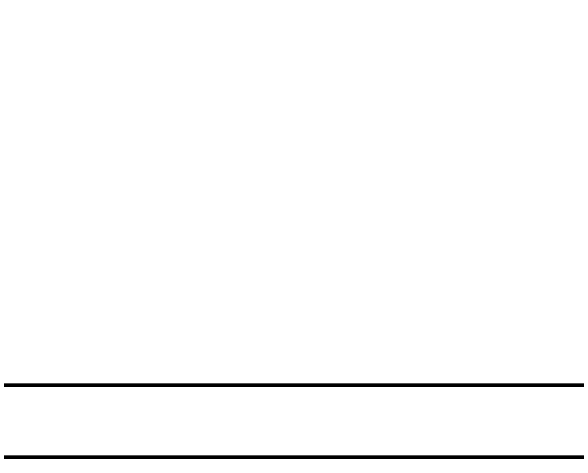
# Model space of a CAD drawing. Header units: millimetres. Extents: x 3137 to 5094, y 789 to 1822.
# Drawn here: x 3526.01 to 3538.54, y 1612.11 to 1622.11 of the extents above; entities that cross this region are included whole.
import ezdxf

# ---------------------------------------------------------------- set-up
doc = ezdxf.new("R2010")
doc.units = ezdxf.units.MM
doc.header["$LTSCALE"] = 1.8
doc.layers.add('외형선(ISO)', color=7, linetype='Continuous', lineweight=50)
doc.layers.add('치수(ISO)', color=7, linetype='Continuous', lineweight=25)
doc.styles.add('레이블 문자 (JIS)', font='')
doc.styles.get('레이블 문자 (JIS)').set_extended_font_data('Gulim')
doc.dimstyles.new('복사 대상기본값 (JIS)', dxfattribs={"dimscale": 1.5, "dimtxt": 3, "dimasz": 2, "dimexe": 1, "dimexo": 0.5, "dimgap": 0.8, "dimtad": 1, "dimdsep": 46, "dimtxsty": '레이블 문자 (JIS)', "dimblk": 'Filled-1', "dimcen": 0.09, "dimdle": 10, "dimclrd": 256, "dimclre": 256, "dimclrt": 256, "dimazin": 2, "dimtfac": 0.666667, "dimtmove": 0, "dimatfit": 3, "dimldrblk": 'OPEN', "dimfxl": 1, "dimtolj": 1, "dimtzin": 0, "dimlwd": -1, "dimlwe": -1, "dimarcsym": 0})

# ---------------------------------------------------------------- blocks, each defined once
blk = doc.blocks.new('Filled-1')
at = {"color": 0}
for p, q in [((0, 0), (-1, 0.1)), ((-1, 0.1), (-1, -0.1)), ((-1, 0), (0, 0)), ((-1, -0.1), (0, 0))]:
    blk.add_line(p, q, dxfattribs=at)
at = {"color": 0, "flags": 128}
blk.add_lwpolyline([(-1, -0.1), (0, 0), (-1, 0.1), (-1, -0.1)], dxfattribs=at)
at = {"color": 0}
blk.add_solid([(-1, -0.1), (0, 0), (-1, 0.1), (-1, -0.1)], dxfattribs=at)
blk = doc.blocks.new('*D735')
at = {"layer": 'Defpoints', "color": 0}
for p in [(3615.742, 1638.942), (3296.742, 1610.811), (3615.742, 1602.811)]:
    blk.add_point(p, dxfattribs=at)
at = {"layer": '치수(ISO)'}
for p, q in [((3296.742, 1611.561), (3296.742, 1640.442)), ((3615.742, 1603.561), (3615.742, 1640.442)), ((3299.742, 1638.942), (3612.742, 1638.942))]:
    blk.add_line(p, q, dxfattribs=at)
at = {"layer": '치수(ISO)', "linetype": 'ByBlock', "xscale": 3, "yscale": 3, "zscale": 3, "rotation": 180}
blk.add_blockref('Filled-1', (3296.742, 1638.942), dxfattribs=at)
at = {"layer": '치수(ISO)', "linetype": 'ByBlock', "xscale": 3, "yscale": 3, "zscale": 3}
blk.add_blockref('Filled-1', (3615.742, 1638.942), dxfattribs=at)
at = {"layer": '치수(ISO)', "insert": (3456.262, 1649.652), "char_height": 15, "attachment_point": 5, "style": '레이블 문자 (JIS)'}
blk.add_mtext('\\A1;319', dxfattribs=at)
blk = doc.blocks.new('_Open')
at = {"color": 0, "linetype": 'ByBlock', "lineweight": -2}
for p, q in [((-1, 0.1667), (0, 0)), ((-1, -0.1667), (0, 0)), ((0, 0), (-1, 0))]:
    blk.add_line(p, q, dxfattribs=at)

msp = doc.modelspace()

# ---------------------------------------------------------------- linework, layer by layer
at = {"layer": '외형선(ISO)'}
for p, q in [((3540.542, 1613.811), (3524.342, 1613.811)), ((3540.542, 1612.211), (3524.342, 1612.211))]:
    msp.add_line(p, q, dxfattribs=at)

# ---------------------------------------------------------------- dimensions: what is measured, and where the dimension line sits
at = {"layer": '치수(ISO)'}
dim = msp.add_linear_dim(base=(3615.742, 1638.942), p1=(3296.742, 1610.811), p2=(3615.742, 1602.811), angle=180, dimstyle='복사 대상기본값 (JIS)', override={"dimtxt": 10, "dimgap": 2, "dimtxsty": '레이블 문자 (JIS)', "dimtofl": 0, "dimatfit": 1, "dimldrblk": 'Open'}, dxfattribs=at)
dim.commit()
dim.dimension.update_dxf_attribs({"geometry": '*D735', "text_midpoint": (3456.262, 1638.942), "dimtype": 160})

doc.saveas('drawing.dxf')
